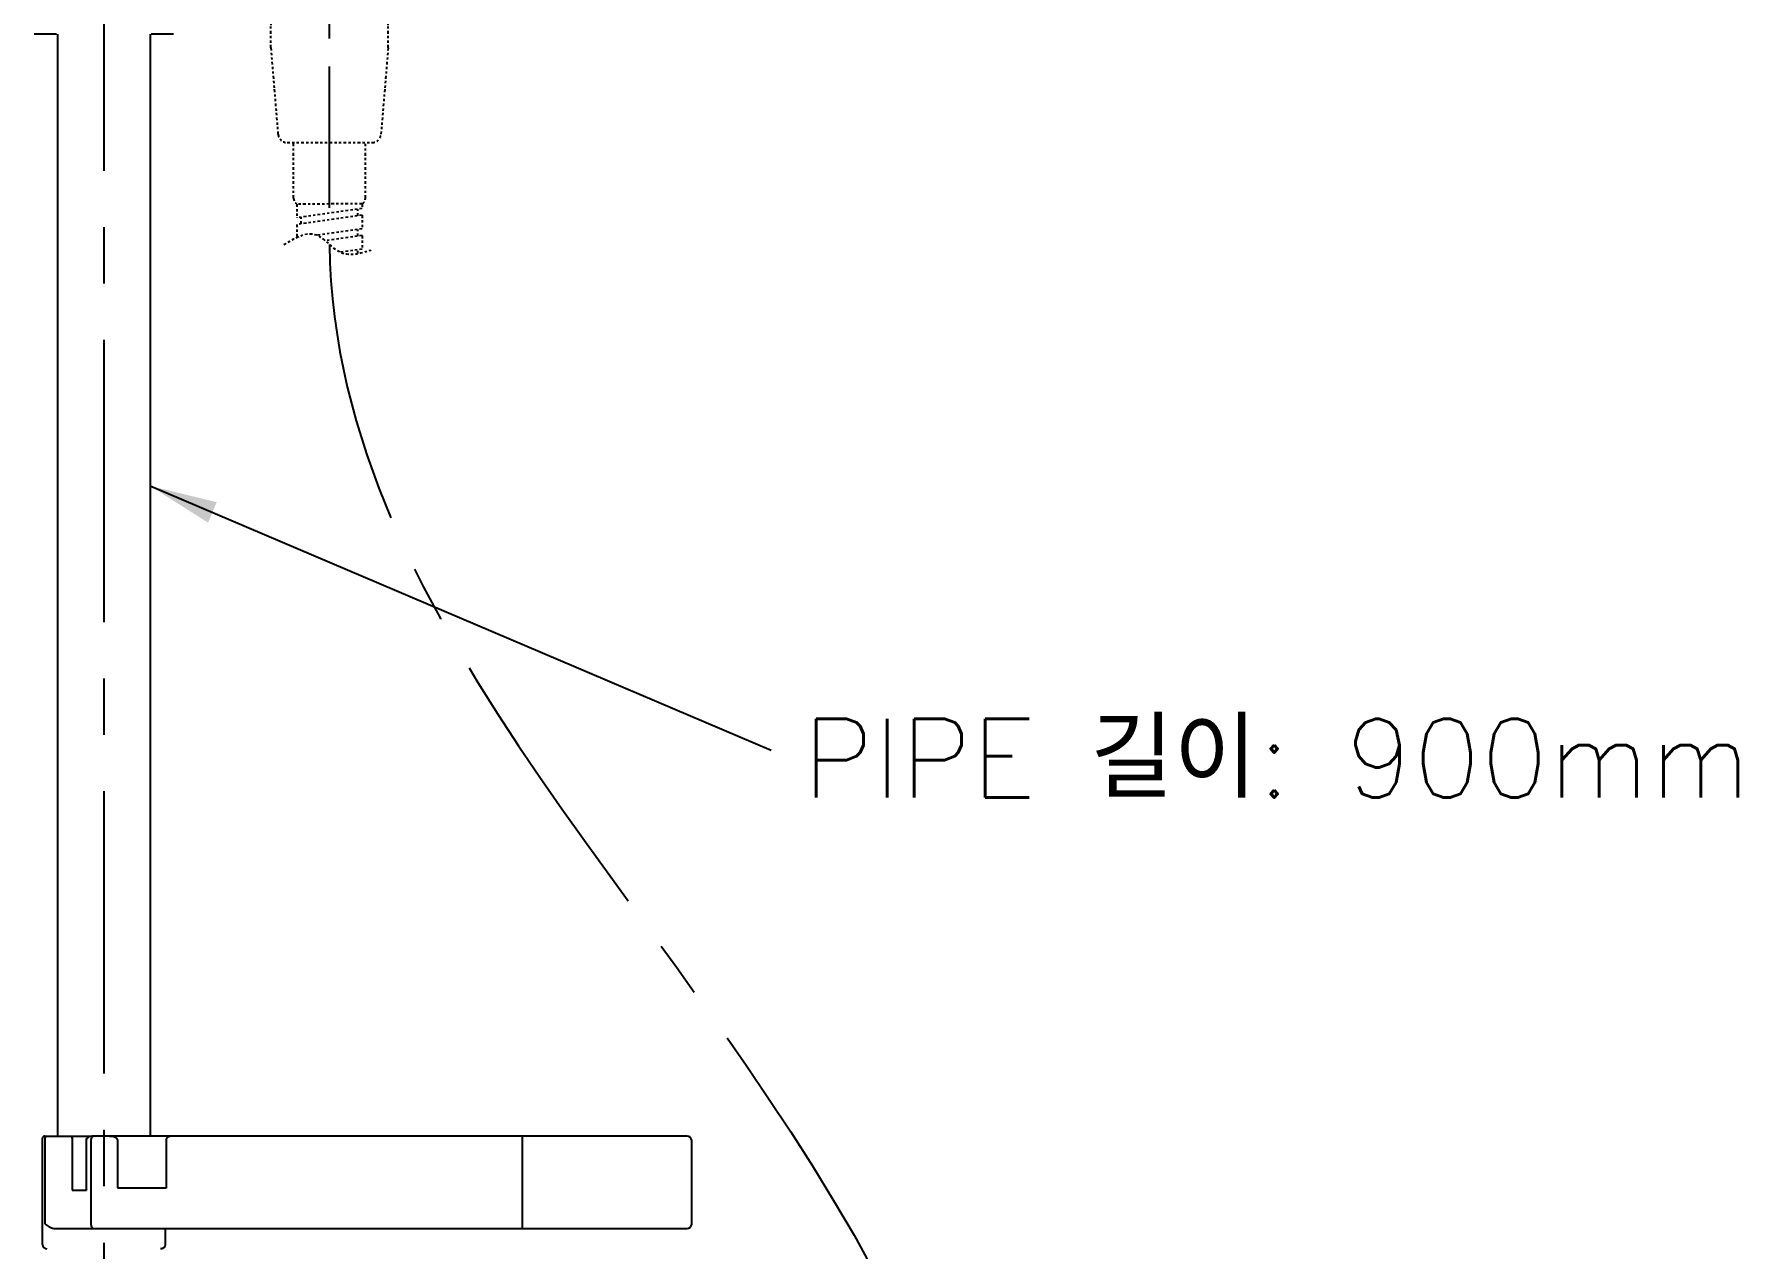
# Model space of a CAD drawing. Header units: millimetres. Extents: x 0 to 420, y 0 to 594.
# Drawn here: x 152.2 to 227.7, y 167.1 to 221 of the extents above; entities that cross this region are included whole.
import ezdxf

# ---------------------------------------------------------------- set-up
doc = ezdxf.new("R2010")
doc.units = ezdxf.units.MM
doc.header["$MEASUREMENT"] = 0
doc.linetypes.add('CENTER', pattern=[2, 1.25, -0.25, 0.25, -0.25])
doc.linetypes.add('PHANTOM', pattern=[2.5, 1.25, -0.25, 0.25, -0.25, 0.25, -0.25])
doc.layers.get('0').update_dxf_attribs({"color": 2})
for name, color, linetype in [('CL', 1, 'CENTER'), ('D', 2, 'Continuous'), ('DWG', 7, 'Continuous'), ('PH', 3, 'PHANTOM')]:
    doc.layers.add(name, color=color, linetype=linetype)
doc.styles.add('GHS', font='romans', dxfattribs={"bigfont": 'ghs'})
doc.dimstyles.new('STANDARD$7', dxfattribs={"dimtxt": 3.5, "dimasz": 3, "dimexe": 1, "dimexo": 1, "dimgap": 1, "dimtad": 1, "dimdec": 4, "dimlfac": 5, "dimzin": 0, "dimdsep": 46, "dimtxsty": 'GHS', "dimcen": 1, "dimclrd": 256, "dimclre": 256, "dimclrt": 2, "dimadec": 4, "dimazin": 0, "dimtfac": 1, "dimtdec": 4, "dimtmove": 0, "dimatfit": 1, "dimfxl": 0, "dimtolj": 1, "dimtzin": 0, "dimlwd": -1, "dimlwe": -1, "dimarcsym": 0})

# ---------------------------------------------------------------- blocks, each defined once
blk = doc.blocks.new('97001-1')
at = {"layer": 'PH', "ltscale": 0.5}
for p, q in [((259.55, 158.67), (283.55, 158.67)), ((258.55, 152.67), (258.55, 157.67)), ((284.55, 152.67), (284.55, 157.67)), ((258.55, 152.67), (259.31, 143.47)), ((284.55, 152.67), (283.78, 143.47)), ((259.31, 143.47), (260.14, 133.5)), ((283.78, 143.47), (282.95, 133.5)), ((262.14, 131.67), (280.96, 131.67)), ((263.6, 119.38), (263.6, 131.67)), ((279.5, 119.38), (279.5, 131.67)), ((278.8, 118.07), (264.3, 118.05)), ((264.3, 118.05), (264.3, 115.03)), ((278.8, 117.06), (264.3, 115.03)), ((278.8, 118.07), (278.8, 117.06)), ((278.8, 115.58), (264.3, 113.54)), ((264.3, 113.54), (264.3, 110.64)), ((265.3, 113.65), (265.3, 115.17)), ((277.8, 115.41), (277.8, 116.92)), ((278.8, 115.58), (278.8, 112.55)), ((278.8, 112.55), (268.78, 111.14)), ((278.8, 111.07), (270.61, 109.92)), ((277.8, 110.9), (277.8, 112.41)), ((278.8, 111.07), (278.8, 108.04)), ((278.8, 108.04), (274.01, 107.37)), ((277.8, 107.09), (277.8, 107.9))]:
    blk.add_line(p, q, dxfattribs=at)
for centre, radius, start, end in [((259.55, 157.67), 1, 90, 180), ((283.55, 157.67), 1, 0, 90), ((262.14, 133.67), 2, 184.7636, 270), ((280.96, 133.67), 2, 270, 355.2364), ((265.1, 119.34), 1.5, 178.2676, 237.8), ((278, 119.34), 1.5, 302.2, 1.7324)]:
    blk.add_arc(centre, radius, start, end, dxfattribs=at)
blk.add_spline([(261.45, 109.05), (268.28, 111.33), (274.13, 107.32), (281.19, 108.01)], degree=3, dxfattribs=at)

msp = doc.modelspace()

# ---------------------------------------------------------------- linework, layer by layer
at = {"layer": 'CL', "ltscale": 10}
msp.add_line((155.333, 347.403), (155.333, 102.2), dxfattribs=at)
at = {"layer": 'CL', "ltscale": 5}
msp.add_line((165.333, 213.263), (165.333, 267.181), dxfattribs=at)
at = {"layer": 'CL', "ltscale": 10}
msp.add_open_spline([(165.333, 211.638), (165.566, 194.264), (190.572, 174.808), (199.791, 134.048), (190.544, 90.584), (180.519, 101.189), (177.731, 105.748)], degree=3, knots=[0, 0, 0, 0, 322.318004, 500.645703, 665.290472, 735.400175, 735.400175, 735.400175, 735.400175], dxfattribs=at)
at = {"layer": 'DWG'}
for p, q in [((153.233, 220.956), (152.242, 220.956)), ((153.283, 220.956), (153.283, 172.127)), ((157.383, 220.956), (157.383, 172.127)), ((158.424, 220.956), (157.433, 220.956)), ((152.614, 167.327), (152.614, 172.027)), ((152.714, 172.127), (154.799, 172.127)), ((152.735, 168.227), (152.735, 172.027)), ((153.925, 172.027), (153.925, 169.727)), ((154.561, 169.727), (154.561, 171.927)), ((154.758, 171.927), (154.758, 168.227)), ((154.799, 172.127), (154.802, 172.127)), ((181.184, 172.127), (154.802, 172.127)), ((155.94, 171.927), (155.94, 169.827)), ((158.11, 169.821), (158.11, 171.927)), ((173.884, 168.027), (173.884, 172.127)), ((181.384, 168.227), (181.384, 171.927)), ((153.925, 169.727), (154.561, 169.727)), ((155.94, 169.827), (158.098, 169.827)), ((153.228, 168.027), (181.184, 168.027)), ((158.053, 168.027), (158.053, 167.327)), ((158.056, 168.027), (158.056, 167.327))]:
    msp.add_line(p, q, dxfattribs=at)
for centre, radius, start, end in [((152.714, 172.027), 0.1, 90, 180), ((181.184, 171.927), 0.2, 0, 90), ((181.184, 168.227), 0.2, 270, 0), ((152.814, 167.327), 0.2, 180, 270)]:
    msp.add_arc(centre, radius, start, end, dxfattribs=at)
for points in [[(152.735, 172.027), (152.748, 172.077), (152.783, 172.114)], [(152.783, 172.114), (152.83, 172.127)], [(153.925, 172.027), (153.938, 172.077), (153.973, 172.114), (154.021, 172.127)], [(154.561, 171.927), (154.566, 171.967)], [(154.566, 171.967), (154.572, 171.986), (154.604, 172.041), (154.656, 172.086), (154.723, 172.116), (154.799, 172.127)], [(154.874, 172.117), (154.826, 172.087), (154.789, 172.042), (154.766, 171.986), (154.758, 171.927)], [(154.928, 172.127), (154.874, 172.117)], [(155.592, 172.127), (155.672, 172.123), (155.767, 172.105), (155.839, 172.076), (155.896, 172.034), (155.93, 171.981), (155.94, 171.927)], [(158.11, 171.927), (158.118, 171.987), (158.14, 172.042), (158.176, 172.087), (158.222, 172.117), (158.274, 172.127)], [(154.557, 169.756), (154.557, 169.753), (154.561, 169.727)], [(152.735, 168.227), (152.817, 168.162), (152.911, 168.107), (153.012, 168.064), (153.119, 168.037), (153.228, 168.027)], [(154.758, 168.227), (154.766, 168.168), (154.789, 168.112), (154.826, 168.067), (154.874, 168.037), (154.928, 168.027)], [(157.861, 167.127), (157.852, 167.127)], [(157.864, 167.127), (157.852, 167.127)], [(157.864, 167.127), (157.852, 167.127)], [(157.871, 167.128), (157.861, 167.127)], [(157.989, 167.179), (157.95, 167.151), (157.894, 167.131), (157.864, 167.127)], [(157.989, 167.179), (157.948, 167.15), (157.892, 167.131), (157.864, 167.127)], [(157.885, 167.13), (157.871, 167.128)], [(157.889, 167.13), (157.885, 167.13)], [(157.925, 167.141), (157.907, 167.135), (157.889, 167.13)], [(157.984, 167.174), (157.941, 167.147), (157.923, 167.14)], [(158.053, 167.327), (158.048, 167.283), (158.031, 167.238), (158.002, 167.194), (157.959, 167.158), (157.925, 167.141)], [(157.984, 167.174), (157.944, 167.148), (157.925, 167.14)], [(157.99, 167.18), (157.984, 167.174)], [(157.987, 167.177), (157.984, 167.174)], [(157.992, 167.181), (157.987, 167.177)], [(157.997, 167.186), (157.989, 167.179)], [(157.996, 167.185), (157.989, 167.179)]]:
    msp.add_spline(points, degree=3, dxfattribs=at)

# ---------------------------------------------------------------- block references
at = {"layer": 'D', "xscale": 0.2, "yscale": 0.1999999999999886, "zscale": 0.2}
msp.add_blockref('97001-1', (111.024, 189.815), dxfattribs=at)

# ---------------------------------------------------------------- texts
at = {"ltscale": 0.5, "style": 'GHS'}
msp.add_text('PIPE 길이: 900mm', height=3.5, dxfattribs=at).set_placement((186.294, 187.122))

# ---------------------------------------------------------------- leaders
at = {"layer": 'D', "color": 0}
msp.add_leader([(157.383, 200.936), (184.907, 189.229)], dimstyle='STANDARD$7', override={"dimgap": 1, "dimtad": 0}, dxfattribs=at)

doc.saveas('drawing.dxf')
